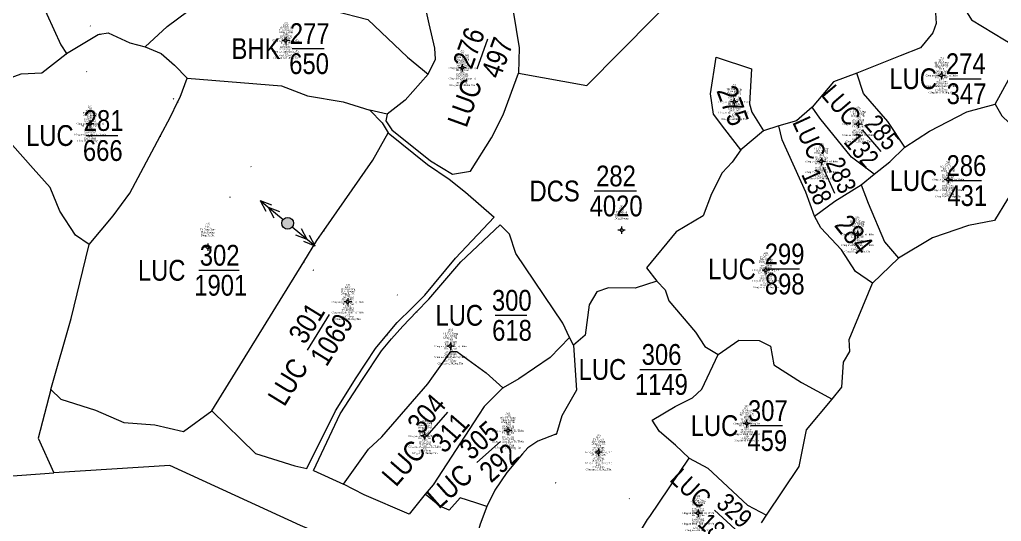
# Model space of a CAD drawing. Header units: metres. Extents: x 546779 to 548251, y 1841578 to 1843315.
# Drawn here: x 547137.6 to 547303, y 1842063 to 1842147.5 of the extents above; entities that cross this region are included whole.
import ezdxf
from ezdxf.enums import TextEntityAlignment as Align

# ---------------------------------------------------------------- set-up
doc = ezdxf.new("R2010")
doc.units = ezdxf.units.M
doc.header["$MEASUREMENT"] = 0
doc.linetypes.add('DGN Style 1', pattern=[16.3472, 0.0272, -16.32])
for name, color, linetype, lineweight in [('Level 10', 7, 'Continuous', 0), ('Level 11', 7, 'Continuous', 0), ('Level 13', 7, 'Continuous', 0), ('Level 15', 7, 'Continuous', 0), ('Level 31', 7, 'Continuous', 0), ('Level 55', 7, 'Continuous', 0), ('Level 59', 7, 'Continuous', 0)]:
    doc.layers.add(name, color=color, linetype=linetype, lineweight=lineweight)
doc.styles.add('Style-vnarialNarrowI', font='vnarialNarrowI.shx')
doc.styles.add('Style-Vntimei', font='Vntimei.shx')

# ---------------------------------------------------------------- blocks, each defined once
blk = doc.blocks.new('CS1_11')
at = {"layer": 'Level 55', "linetype": 'Continuous', "lineweight": 0}
h = blk.add_hatch(color=7, dxfattribs=at)
edge = h.paths.add_edge_path()
edge.add_arc((0.004881, -0.002353), 1.000002, 0, 360)
at = {"layer": 'Level 55', "color": 230, "linetype": 'Continuous', "lineweight": 0}
for p, q in [((-5.99937, 0.144985), (-4.06509, 0.728575)), ((-5.99937, 0.144985), (-1.000927, 0.025473)), ((-5.99937, 0.144985), (-4.172877, -0.66849)), ((-4.247441, 0.087911), (-2.30531, 0.677696)), ((-4.247441, 0.087911), (-2.419291, -0.711518)), ((4.250322, -0.123852), (2.43168, 0.695817)), ((5.997714, -0.159029), (4.177415, 0.646594)), ((5.997714, -0.159029), (0.999271, -0.039517)), ((4.250322, -0.123852), (2.316042, -0.707442)), ((5.997714, -0.159029), (4.055583, -0.748814))]:
    blk.add_line(p, q, dxfattribs=at)
blk.add_circle((0.004881, -0.002353), 1.000002, dxfattribs=at)
blk = doc.blocks.new('N_THUA_263')
at = {"layer": 'Level 13', "color": 230, "linetype": 'Continuous', "lineweight": 13, "flags": 128}
blk.add_lwpolyline([(-2.83, 0), (2.53, 0)], dxfattribs=at)
at = {"layer": 'Level 13', "color": 230, "linetype": 'Continuous', "lineweight": 0, "style": 'Style-vnarialNarrowI'}
blk.add_text('274', height=3.49998, dxfattribs=at).set_placement((-0.042599, 0.78), align=Align.CENTER)
blk.add_text('LUC ', height=3.49998, dxfattribs=at).set_placement((-3.771418, -0.00001), align=Align.MIDDLE_RIGHT)
blk.add_text('347', height=3.49998, dxfattribs=at).set_placement((0.089274, -0.78002), align=Align.TOP_CENTER)
blk = doc.blocks.new('N_THUA_265')
at = {"layer": 'Level 13', "color": 230, "linetype": 'Continuous', "lineweight": 13, "flags": 128}
blk.add_lwpolyline([(-2.827927, -0.005551), (2.534023, -0.005422)], dxfattribs=at)
at = {"layer": 'Level 13', "color": 230, "linetype": 'Continuous', "lineweight": 0, "style": 'Style-vnarialNarrowI'}
blk.add_text('276', height=3.499861, rotation=0.000098, dxfattribs=at).set_placement((0.024686, 0.773932), align=Align.CENTER)
blk.add_text('LUC ', height=3.499861, rotation=0.000098, dxfattribs=at).set_placement((-3.774793, -0.003648), align=Align.MIDDLE_RIGHT)
blk.add_text('497', height=3.499861, rotation=0.000098, dxfattribs=at).set_placement((0.090315, -0.781441), align=Align.TOP_CENTER)
blk = doc.blocks.new('N_THUA_266')
at = {"layer": 'Level 13', "color": 230, "linetype": 'Continuous', "lineweight": 13, "flags": 128}
blk.add_lwpolyline([(-2.84, 0), (2.54, 0)], dxfattribs=at)
at = {"layer": 'Level 13', "color": 230, "linetype": 'Continuous', "lineweight": 0, "style": 'Style-vnarialNarrowI'}
blk.add_text('277', height=3.49998, dxfattribs=at).set_placement((0.089274, 0.78), align=Align.CENTER)
blk.add_text('BHK ', height=3.49998, dxfattribs=at).set_placement((-3.719263, -0.00001), align=Align.MIDDLE_RIGHT)
blk.add_text('650', height=3.49998, dxfattribs=at).set_placement((-0.015308, -0.78002), align=Align.TOP_CENTER)
blk = doc.blocks.new('N_THUA_270')
at = {"layer": 'Level 13', "color": 230, "linetype": 'Continuous', "lineweight": 13, "flags": 128}
blk.add_lwpolyline([(-2.83, 0), (2.53, 0)], dxfattribs=at)
at = {"layer": 'Level 13', "color": 230, "linetype": 'Continuous', "lineweight": 0, "style": 'Style-vnarialNarrowI'}
blk.add_text('281', height=3.49998, dxfattribs=at).set_placement((0.154692, 0.78), align=Align.CENTER)
blk.add_text('LUC ', height=3.49998, dxfattribs=at).set_placement((-3.771418, -0.00001), align=Align.MIDDLE_RIGHT)
blk.add_text('666', height=3.49998, dxfattribs=at).set_placement((0.018779, -0.78002), align=Align.TOP_CENTER)
blk = doc.blocks.new('N_THUA_271')
at = {"layer": 'Level 13', "color": 230, "linetype": 'Continuous', "lineweight": 13, "flags": 128}
blk.add_lwpolyline([(-2.62, 0), (4.46, 0)], dxfattribs=at)
at = {"layer": 'Level 13', "color": 230, "linetype": 'Continuous', "lineweight": 0, "style": 'Style-vnarialNarrowI'}
blk.add_text('282', height=3.49998, dxfattribs=at).set_placement((1.027816, 0.78), align=Align.CENTER)
blk.add_text('DCS ', height=3.49998, dxfattribs=at).set_placement((-3.956954, -0.00001), align=Align.MIDDLE_RIGHT)
blk.add_text('4020', height=3.49998, dxfattribs=at).set_placement((1.049544, -0.78002), align=Align.TOP_CENTER)
blk = doc.blocks.new('N_THUA_272')
at = {"layer": 'Level 13', "color": 230, "linetype": 'Continuous', "lineweight": 13, "flags": 128}
blk.add_lwpolyline([(-2.838712, -0.010516), (2.476372, -0.007222)], dxfattribs=at)
at = {"layer": 'Level 13', "color": 230, "linetype": 'Continuous', "lineweight": 0, "style": 'Style-vnarialNarrowI'}
blk.add_text('283', height=3.499934, rotation=359.9999, dxfattribs=at).set_placement((-0.068118, 0.766777), align=Align.CENTER)
blk.add_text('LUC ', height=3.499934, rotation=359.9999, dxfattribs=at).set_placement((-3.780759, -0.012033), align=Align.MIDDLE_RIGHT)
blk.add_text('138', height=3.499934, rotation=359.9999, dxfattribs=at).set_placement((-0.010205, -0.789969), align=Align.TOP_CENTER)
blk = doc.blocks.new('N_THUA_274')
at = {"layer": 'Level 13', "color": 230, "linetype": 'Continuous', "lineweight": 13, "flags": 128}
blk.add_lwpolyline([(-2.85263, -0.000287), (2.498313, -0.003514)], dxfattribs=at)
at = {"layer": 'Level 13', "color": 230, "linetype": 'Continuous', "lineweight": 0, "style": 'Style-vnarialNarrowI'}
blk.add_text('285', height=3.499927, rotation=0.000029, dxfattribs=at).set_placement((-0.033488, 0.783934), align=Align.CENTER)
blk.add_text('LUC ', height=3.499927, rotation=0.000029, dxfattribs=at).set_placement((-3.780898, 0.002126), align=Align.MIDDLE_RIGHT)
blk.add_text('132', height=3.499927, rotation=0.000029, dxfattribs=at).set_placement((-0.061013, -0.774219), align=Align.TOP_CENTER)
blk = doc.blocks.new('N_THUA_275')
at = {"layer": 'Level 13', "color": 230, "linetype": 'Continuous', "lineweight": 13, "flags": 128}
blk.add_lwpolyline([(-2.87, 0), (2.57, 0)], dxfattribs=at)
at = {"layer": 'Level 13', "color": 230, "linetype": 'Continuous', "lineweight": 0, "style": 'Style-vnarialNarrowI'}
blk.add_text('286', height=3.49998, dxfattribs=at).set_placement((0.018779, 0.78), align=Align.CENTER)
blk.add_text('LUC ', height=3.49998, dxfattribs=at).set_placement((-3.771418, -0.00001), align=Align.MIDDLE_RIGHT)
blk.add_text('431', height=3.49998, dxfattribs=at).set_placement((0.154692, -0.78002), align=Align.TOP_CENTER)
blk = doc.blocks.new('N_THUA_286')
at = {"layer": 'Level 13', "color": 230, "linetype": 'Continuous', "lineweight": 13, "flags": 128}
blk.add_lwpolyline([(-2.84, 0), (2.48, 0)], dxfattribs=at)
at = {"layer": 'Level 13', "color": 230, "linetype": 'Continuous', "lineweight": 0, "style": 'Style-vnarialNarrowI'}
blk.add_text('299', height=3.49998, dxfattribs=at).set_placement((-0.03671, 0.78), align=Align.CENTER)
blk.add_text('LUC ', height=3.49998, dxfattribs=at).set_placement((-3.771418, -0.00001), align=Align.MIDDLE_RIGHT)
blk.add_text('898', height=3.49998, dxfattribs=at).set_placement((-0.011769, -0.78002), align=Align.TOP_CENTER)
blk = doc.blocks.new('N_THUA_287')
at = {"layer": 'Level 13', "color": 230, "linetype": 'Continuous', "lineweight": 13, "flags": 128}
blk.add_lwpolyline([(-2.84, 0), (2.48, 0)], dxfattribs=at)
at = {"layer": 'Level 13', "color": 230, "linetype": 'Continuous', "lineweight": 0, "style": 'Style-vnarialNarrowI'}
blk.add_text('300', height=3.49998, dxfattribs=at).set_placement((-0.045308, 0.78), align=Align.CENTER)
blk.add_text('LUC ', height=3.49998, dxfattribs=at).set_placement((-3.771418, -0.00001), align=Align.MIDDLE_RIGHT)
blk.add_text('618', height=3.49998, dxfattribs=at).set_placement((-0.011769, -0.78002), align=Align.TOP_CENTER)
blk = doc.blocks.new('N_THUA_288')
at = {"layer": 'Level 13', "color": 230, "linetype": 'Continuous', "lineweight": 13, "flags": 128}
blk.add_lwpolyline([(-2.62245, 0.005964), (4.399134, 0.007536)], dxfattribs=at)
at = {"layer": 'Level 13', "color": 230, "linetype": 'Continuous', "lineweight": 0, "style": 'Style-vnarialNarrowI'}
blk.add_text('301', height=3.499975, rotation=0.000101, dxfattribs=at).set_placement((1.190415, 0.778438), align=Align.CENTER)
blk.add_text('LUC ', height=3.499975, rotation=0.000101, dxfattribs=at).set_placement((-3.774324, 0.003343), align=Align.MIDDLE_RIGHT)
blk.add_text('1069', height=3.499975, rotation=0.000101, dxfattribs=at).set_placement((1.026809, -0.769568), align=Align.TOP_CENTER)
blk = doc.blocks.new('N_THUA_289')
at = {"layer": 'Level 13', "color": 230, "linetype": 'Continuous', "lineweight": 13, "flags": 128}
blk.add_lwpolyline([(-2.65, 0), (4.16, 0)], dxfattribs=at)
at = {"layer": 'Level 13', "color": 230, "linetype": 'Continuous', "lineweight": 0, "style": 'Style-vnarialNarrowI'}
blk.add_text('302', height=3.49998, dxfattribs=at).set_placement((0.867816, 0.78), align=Align.CENTER)
blk.add_text('LUC ', height=3.49998, dxfattribs=at).set_placement((-3.771418, -0.00001), align=Align.MIDDLE_RIGHT)
blk.add_text('1901', height=3.49998, dxfattribs=at).set_placement((1.049544, -0.78002), align=Align.TOP_CENTER)
blk = doc.blocks.new('N_THUA_291')
at = {"layer": 'Level 13', "color": 230, "linetype": 'Continuous', "lineweight": 13, "flags": 128}
blk.add_lwpolyline([(-2.863556, 0.004091), (2.445907, 0.004188)], dxfattribs=at)
at = {"layer": 'Level 13', "color": 230, "linetype": 'Continuous', "lineweight": 0, "style": 'Style-vnarialNarrowI'}
blk.add_text('304', height=3.499854, rotation=0.000043, dxfattribs=at).set_placement((-0.109065, 0.778998), align=Align.CENTER)
blk.add_text('LUC ', height=3.499854, rotation=0.000043, dxfattribs=at).set_placement((-3.766173, 0.002535), align=Align.MIDDLE_RIGHT)
blk.add_text('311', height=3.499854, rotation=0.000043, dxfattribs=at).set_placement((0.096688, -0.778117), align=Align.TOP_CENTER)
blk = doc.blocks.new('N_THUA_292')
at = {"layer": 'Level 13', "color": 230, "linetype": 'Continuous', "lineweight": 13, "flags": 128}
blk.add_lwpolyline([(-2.841008, 0.002354), (2.5005, 0.005038)], dxfattribs=at)
at = {"layer": 'Level 13', "color": 230, "linetype": 'Continuous', "lineweight": 0, "style": 'Style-vnarialNarrowI'}
blk.add_text('305', height=3.499927, rotation=359.999948, dxfattribs=at).set_placement((-0.026179, 0.776221), align=Align.CENTER)
blk.add_text('LUC ', height=3.499927, rotation=359.999948, dxfattribs=at).set_placement((-3.768889, 0.009076), align=Align.MIDDLE_RIGHT)
blk.add_text('292', height=3.499927, rotation=359.999948, dxfattribs=at).set_placement((-0.047017, -0.773822), align=Align.TOP_CENTER)
blk = doc.blocks.new('N_THUA_293')
at = {"layer": 'Level 13', "color": 230, "linetype": 'Continuous', "lineweight": 13, "flags": 128}
blk.add_lwpolyline([(-2.62, 0), (4.4, 0)], dxfattribs=at)
at = {"layer": 'Level 13', "color": 230, "linetype": 'Continuous', "lineweight": 0, "style": 'Style-vnarialNarrowI'}
blk.add_text('306', height=3.49998, dxfattribs=at).set_placement((1.048779, 0.77), align=Align.CENTER)
blk.add_text('LUC ', height=3.49998, dxfattribs=at).set_placement((-3.781418, -0.01001), align=Align.MIDDLE_RIGHT)
blk.add_text('1149', height=3.49998, dxfattribs=at).set_placement((1.018142, -0.79002), align=Align.TOP_CENTER)
blk = doc.blocks.new('N_THUA_294')
at = {"layer": 'Level 13', "color": 230, "linetype": 'Continuous', "lineweight": 13, "flags": 128}
blk.add_lwpolyline([(-2.84, 0), (2.54, 0)], dxfattribs=at)
at = {"layer": 'Level 13', "color": 230, "linetype": 'Continuous', "lineweight": 0, "style": 'Style-vnarialNarrowI'}
blk.add_text('307', height=3.49998, dxfattribs=at).set_placement((0.089274, 0.78), align=Align.CENTER)
blk.add_text('LUC ', height=3.49998, dxfattribs=at).set_placement((-3.771418, -0.00001), align=Align.MIDDLE_RIGHT)
blk.add_text('459', height=3.49998, dxfattribs=at).set_placement((-0.00671, -0.78002), align=Align.TOP_CENTER)
blk = doc.blocks.new('N_THUA_316')
at = {"layer": 'Level 13', "color": 230, "linetype": 'Continuous', "lineweight": 13, "flags": 128}
blk.add_lwpolyline([(-2.83871, -0.0123), (2.41357, -0.003329)], dxfattribs=at)
at = {"layer": 'Level 13', "color": 230, "linetype": 'Continuous', "lineweight": 0, "style": 'Style-vnarialNarrowI'}
blk.add_text('329', height=3.49994, rotation=359.999863, dxfattribs=at).set_placement((-0.070769, 0.758986), align=Align.CENTER)
blk.add_text('LUC ', height=3.49994, rotation=359.999863, dxfattribs=at).set_placement((-3.780639, -0.013611), align=Align.MIDDLE_RIGHT)
blk.add_text('189', height=3.49994, rotation=359.999863, dxfattribs=at).set_placement((-0.069896, -0.788635), align=Align.TOP_CENTER)
blk = doc.blocks.new('CENTRD')
at = {"layer": 'Level 11', "linetype": 'Continuous', "lineweight": 0}
h = blk.add_hatch(color=3, dxfattribs=at)
edge = h.paths.add_edge_path()
edge.add_arc((-0.0025, 0), 1.500056, 0, 360)
at = {"layer": 'Level 11', "color": 3, "linetype": 'Continuous', "lineweight": 0}
for p, q in [((-6.200231, 0), (-12.400462, 0)), ((0, 6.200231), (-6.200231, 0)), ((-6.200231, 0), (0, -6.200231)), ((0, 12.400462), (0, 6.200231)), ((6.200231, 0), (0, 6.200231)), ((0, -6.200231), (6.200231, 0)), ((12.600469, 0), (6.200231, 0)), ((0, -6.200231), (0, -12.400462))]:
    blk.add_line(p, q, dxfattribs=at)

msp = doc.modelspace()

# ---------------------------------------------------------------- linework, layer by layer
at = {"layer": 'Level 10', "color": 7, "linetype": 'Continuous', "lineweight": 0}
for p, q in [((547145.48, 1842141.75), (547145.55, 1842141.8)), ((547301.89, 1842133.26), (547306.76, 1842142.15)), ((547199.52, 1842131.54), (547196.63, 1842132.22)), ((547265.47, 1842129.6), (547262.9, 1842128.77)), ((547262.9, 1842128.77), (547259.09, 1842125.54)), ((547279.36, 1842119.63), (547281.53, 1842121.46)), ((547170.02, 1842081.58), (547185.48, 1842106.69)), ((547281.27, 1842103.09), (547285.66, 1842107.32)), ((547230.93, 1842092.64), (547230.25, 1842093.92)), ((547219.05, 1842085.46), (547219.01, 1842085.44)), ((547243.74, 1842063.79), (547250.38, 1842073.62)), ((547187.11, 1842071.52), (547192.17, 1842069.22)), ((547262.59, 1842062.71), (547263.38, 1842063.99))]:
    msp.add_line(p, q, dxfattribs=at)
at = {"layer": 'Level 10', "color": 7, "linetype": 'Continuous', "lineweight": 0, "flags": 128}
for points in [[(547221.64, 1842138.48), (547233.16, 1842136.38), (547267.02, 1842170.63), (547287.21, 1842171.74)], [(547173.69, 1842161.24), (547178, 1842159.93), (547181.76, 1842158.32), (547182.16, 1842154.6), (547181.22, 1842150.57), (547190.62, 1842148.95), (547196.28, 1842147.52), (547202.96, 1842141.17), (547206.45, 1842138.32)], [(547158.79, 1842142.92), (547162.49, 1842146.34), (547165.97, 1842148.91), (547174.19, 1842151.7), (547172.09, 1842156.33), (547169.94, 1842160.35)], [(547137.15, 1842157.29), (547139.86, 1842153.65), (547144.59, 1842143.22), (547145.55, 1842141.8)], [(547214.02, 1842157.5), (547217.16, 1842157.2), (547220.75, 1842148.94), (547221.78, 1842142.75), (547221.64, 1842138.48)], [(547206.45, 1842138.32), (547207.67, 1842140.8), (547207.55, 1842142.69), (547206.58, 1842146.79), (547205.11, 1842153.7)], [(547295.76, 1842151.04), (547293.87, 1842151.05), (547291.87, 1842148.61), (547291.96, 1842146.85), (547291.42, 1842145.24), (547289.32, 1842142.72), (547285.89, 1842141.36), (547278.63, 1842138.46)], [(547295.76, 1842151.04), (547297.9, 1842147.46), (547303.5, 1842144.09), (547306.76, 1842142.15)], [(547145.55, 1842141.8), (547150.86, 1842144.96), (547151.16, 1842145.01)], [(547151.16, 1842145.01), (547152.55, 1842145.24), (547156.17, 1842143.58), (547158.79, 1842142.92)], [(547158.79, 1842142.92), (547161.46, 1842141.76), (547163.74, 1842139.79), (547165.86, 1842137.64)], [(547130.95, 1842136.34), (547135.29, 1842137.39), (547137.89, 1842138.33), (547141.35, 1842138.55), (547145.48, 1842141.75)], [(547259.09, 1842125.54), (547256.4, 1842129.01), (547254.49, 1842131.54), (547253.96, 1842134.97), (547254.95, 1842141.15), (547260.9, 1842139.19), (547260.56, 1842133.31), (547260.96, 1842131.89), (547262.9, 1842128.77)], [(547199.52, 1842131.54), (547199.3, 1842130.43), (547200.29, 1842128.92), (547206.84, 1842123.71), (547210.52, 1842121.45), (547213.54, 1842121.96), (547217.09, 1842127.57), (547219.08, 1842131.43), (547221.64, 1842138.48)], [(547206.45, 1842138.32), (547202.58, 1842133.91), (547199.52, 1842131.54)], [(547278.63, 1842138.46), (547274.68, 1842137.02), (547271.1, 1842132.74)], [(547286.7, 1842126), (547283.81, 1842130.32), (547279.76, 1842135.05), (547278.63, 1842138.46)], [(547164.21, 1842133.56), (547164.64, 1842134.45), (547165.86, 1842137.64)], [(547165.86, 1842137.64), (547181.71, 1842136.34), (547186.09, 1842134.67), (547192.1, 1842133.63), (547196.63, 1842132.22)], [(547149.32, 1842109.59), (547147.03, 1842111.16), (547144.41, 1842115.2), (547142.8, 1842119.21), (547139.93, 1842122.39), (547136.43, 1842126.34), (547134.21, 1842130.33), (547132.65, 1842133.06)], [(547161.31, 1842127.87), (547163.04, 1842131.12), (547164.21, 1842133.56)], [(547286.7, 1842126), (547290.85, 1842128.72), (547297.15, 1842131.97), (547301.89, 1842133.26)], [(547301.89, 1842133.26), (547303.04, 1842131.29), (547307.91, 1842126.63)], [(547196.63, 1842132.22), (547198.71, 1842130.12), (547199.68, 1842128.39)], [(547271.1, 1842132.74), (547268.43, 1842130.41), (547265.47, 1842129.6)], [(547281.53, 1842121.46), (547277.74, 1842124.33), (547272.36, 1842130.86), (547271.1, 1842132.74)], [(547271.47, 1842114.36), (547270.05, 1842118.44), (547266.04, 1842127.22), (547265.47, 1842129.6)], [(547149.32, 1842109.59), (547153.37, 1842114.43), (547156.19, 1842118.26), (547161.31, 1842127.87)], [(547188.86, 1842111.96), (547197.11, 1842123.79), (547199.68, 1842128.39)], [(547199.68, 1842128.39), (547206.33, 1842123.07), (547209.97, 1842120.63), (547212.73, 1842118.42), (547217.55, 1842114.22)], [(547307.91, 1842126.63), (547307.11, 1842121.57), (547304, 1842117.24), (547301.82, 1842113.67), (547297.44, 1842112.82), (547291.33, 1842110.74), (547285.66, 1842107.32)], [(547259.09, 1842125.54), (547257.6, 1842123.48), (547255.94, 1842121.68), (547254.12, 1842118.12), (547252.75, 1842114.44), (547248.21, 1842111.72), (547243.22, 1842105.65), (547244.95, 1842103.43)], [(547281.53, 1842121.46), (547284.15, 1842123.54), (547286.7, 1842126)], [(547271.47, 1842114.36), (547274.92, 1842116.92), (547279.36, 1842119.63)], [(547279.36, 1842119.63), (547280.53, 1842116.56), (547283.26, 1842110.06), (547285.66, 1842107.32)], [(547203.71, 1842098.92), (547205.89, 1842101.07), (547211.03, 1842107.28), (547217.55, 1842114.22)], [(547281.27, 1842103.09), (547278.4, 1842105.03), (547276.05, 1842108.73), (547272.57, 1842112.39), (547271.47, 1842114.36)], [(547185.48, 1842106.69), (547187.68, 1842110.27), (547188.86, 1842111.96)], [(547204.47, 1842098.25), (547206.56, 1842100.39), (547211.92, 1842106.71), (547218.58, 1842112.91)], [(547230.25, 1842093.92), (547229.08, 1842096.34), (547221.17, 1842108.1), (547220.14, 1842111.36), (547218.58, 1842112.91)], [(547142.91, 1842085.18), (547146.32, 1842097.12), (547148.76, 1842107.29), (547149.32, 1842109.59)], [(547244.95, 1842103.43), (547241.29, 1842102.25), (547236.77, 1842102.3), (547234.81, 1842101.63), (547233.56, 1842099.46), (547232.88, 1842094.34), (547230.93, 1842092.64)], [(547244.95, 1842103.43), (547246.36, 1842101.97), (547246.95, 1842100.09), (547251.46, 1842094.82), (547253, 1842092.41), (547255.27, 1842091.09)], [(547274.45, 1842083.54), (547276.07, 1842085.54), (547276.36, 1842089.78), (547277.46, 1842091.57), (547277.35, 1842093.58), (547281.27, 1842103.09)], [(547199.49, 1842094.39), (547201.2, 1842096.44), (547203.71, 1842098.92)], [(547200.28, 1842093.7), (547202.14, 1842095.87), (547204.47, 1842098.25)], [(547186.01, 1842071.84), (547190.85, 1842081.58), (547194.29, 1842087.16), (547197.58, 1842092.09), (547199.49, 1842094.39)], [(547187.11, 1842071.52), (547191.6, 1842081.09), (547195.38, 1842086.84), (547198.56, 1842091.69), (547200.28, 1842093.7)], [(547230.25, 1842093.92), (547226.97, 1842090.55), (547221.72, 1842086.99), (547219.05, 1842085.46)], [(547255.27, 1842091.09), (547258.73, 1842093.47), (547262.15, 1842093.44), (547264.09, 1842092.49), (547264.65, 1842089.34), (547269.3, 1842086.35), (547274.45, 1842083.54)], [(547207.35, 1842087.49), (547210.25, 1842091.57), (547211.28, 1842091.58), (547216.18, 1842087.97), (547219.01, 1842085.44)], [(547230.93, 1842092.64), (547231.4, 1842085.09), (547228.95, 1842080.76), (547228.03, 1842077.7), (547227.93, 1842077.66)], [(547250.38, 1842073.62), (547248.08, 1842075.82), (547245.37, 1842078.09), (547244.15, 1842080.02), (547248.05, 1842082.29), (547250.95, 1842083.75), (547252.52, 1842085.25), (547255.27, 1842091.09)], [(547192.17, 1842069.22), (547196.4, 1842075.15), (547198.65, 1842077.21), (547206.4, 1842086.14), (547207.35, 1842087.49)], [(547142.91, 1842085.18), (547140.78, 1842076.99), (547143.4, 1842071.16)], [(547142.91, 1842085.18), (547144.56, 1842083.52), (547150.4, 1842081.67), (547155.2, 1842079.61), (547160.41, 1842079.23), (547165.25, 1842078.1), (547170.02, 1842081.58)], [(547219.01, 1842085.44), (547215.85, 1842082.29), (547214.92, 1842080.85)], [(547263.38, 1842063.99), (547268.89, 1842072.22), (547270.15, 1842078.36), (547274.45, 1842083.54)], [(547170.02, 1842081.58), (547177.37, 1842074.37), (547183.99, 1842072.33), (547186.01, 1842071.84)], [(547214.92, 1842080.85), (547207.3, 1842069.11), (547205.94, 1842067.53)], [(547227.93, 1842077.66), (547224.88, 1842076.46), (547223.2, 1842075.35), (547222.33, 1842074.34)], [(547222.33, 1842074.34), (547219.65, 1842071.2), (547217.65, 1842068.24), (547216.31, 1842065.49)], [(547250.38, 1842073.62), (547253.52, 1842071.9), (547260.21, 1842065.69), (547263.38, 1842063.99)], [(547205.94, 1842067.53), (547203.23, 1842064.16), (547195.67, 1842067.41), (547192.17, 1842069.22)], [(547216.31, 1842065.49), (547214.45, 1842066.06), (547211.82, 1842066.9), (547209.96, 1842064.86), (547208.39, 1842065.52), (547205.94, 1842067.53)], [(547216.31, 1842065.49), (547215.19, 1842062.5), (547214.05, 1842058.48), (547216.98, 1842057.03), (547218.17, 1842053.64), (547222.04, 1842053.56), (547223.5, 1842052.68), (547224.81, 1842048.08), (547226.58, 1842045.07)], [(547241.46, 1842060.06), (547243.39, 1842063.27), (547243.74, 1842063.79)]]:
    msp.add_lwpolyline(points, dxfattribs=at)
at = {"layer": 'Level 31', "color": 4, "linetype": 'Continuous', "lineweight": 0, "flags": 128}
for points in [[(547094.09, 1842097.02), (547103.9, 1842077.65), (547107.52, 1842072.6), (547114.88, 1842069.08), (547143.4, 1842071.16)], [(547242.65, 1842004.84), (547238.56, 1842013.31), (547227.53, 1842034.19), (547217.53, 1842049.98), (547201.15, 1842055.4), (547184.94, 1842062.24), (547162.94, 1842072.39), (547143.4, 1842071.16)]]:
    msp.add_lwpolyline(points, dxfattribs=at)
at = {"layer": 'Level 59', "color": 6, "linetype": 'DGN Style 1', "lineweight": 0, "flags": 128}
for points in [[(547145.48, 1842141.75), (547119.7, 1842164.35)], [(547137.15, 1842157.29), (547151.16, 1842145.01)], [(547151.16, 1842145.01), (547164.21, 1842133.56)], [(547161.31, 1842127.87), (547145.48, 1842141.75)], [(547164.21, 1842133.56), (547184.75, 1842115.56), (547188.86, 1842111.96)], [(547185.48, 1842106.69), (547180.79, 1842110.8), (547161.31, 1842127.87)], [(547188.86, 1842111.96), (547203.71, 1842098.92)], [(547199.49, 1842094.39), (547185.48, 1842106.69)], [(547203.71, 1842098.92), (547204.47, 1842098.25)], [(547204.47, 1842098.25), (547219.05, 1842085.46)], [(547200.28, 1842093.7), (547199.49, 1842094.39)], [(547207.35, 1842087.49), (547200.28, 1842093.7)], [(547214.92, 1842080.85), (547207.35, 1842087.49)], [(547219.05, 1842085.46), (547227.93, 1842077.66)], [(547222.33, 1842074.34), (547214.92, 1842080.85)], [(547227.93, 1842077.66), (547243.74, 1842063.79)], [(547240.31, 1842058.56), (547222.33, 1842074.34)], [(547243.74, 1842063.79), (547249.87, 1842058.41)]]:
    msp.add_lwpolyline(points, dxfattribs=at)

# ---------------------------------------------------------------- block references
at = {"layer": 'Level 11', "color": 3, "linetype": 'Continuous', "lineweight": 0, "xscale": 0.049998, "yscale": 0.049998, "zscale": 0.049998}
for p in [(547182.46, 1842143.95), (547212.17, 1842139.36), (547292.86, 1842138.1), (547257.97, 1842133.63), (547149.47, 1842129.95), (547278.82, 1842129.86), (547272.64, 1842123.6), (547293.97, 1842120.57), (547239, 1842112.02), (547278.71, 1842111.29), (547169.31, 1842109.15), (547263.27, 1842105.28), (547192.89, 1842099.93), (547210.17, 1842092.46), (547260.04, 1842079.46), (547219.87, 1842078.24), (547205.83, 1842077.35), (547235.1, 1842074.61), (547251.89, 1842064.35)]:
    msp.add_blockref('CENTRD', p, dxfattribs=at)
at = {"layer": 'Level 13', "color": 230, "linetype": 'Continuous', "lineweight": 0}
for name, p in [('N_THUA_266', (547186.39, 1842142.6)), ('N_THUA_263', (547297, 1842137.53)), ('N_THUA_270', (547151.62, 1842127.96)), ('N_THUA_275', (547297.05, 1842120.37)), ('N_THUA_271', (547237.03, 1842118.62)), ('N_THUA_286', (547266.49, 1842105.48)), ('N_THUA_289', (547170.45, 1842105.26)), ('N_THUA_287', (547220.56, 1842097.67)), ('N_THUA_293', (547244.68, 1842088.56)), ('N_THUA_294', (547263.54, 1842079.09))]:
    msp.add_blockref(name, p, dxfattribs=at)
at = {"layer": 'Level 13', "color": 230, "linetype": 'Continuous', "lineweight": 0, "rotation": 70.042902}
msp.add_blockref('N_THUA_265', (547215.63, 1842141.86), dxfattribs=at)
at = {"layer": 'Level 13', "color": 230, "linetype": 'Continuous', "lineweight": 0}
for name, p, xscale, yscale, zscale, rotation in [('N_THUA_274', (547281.18, 1842126.99), 0.900002, 0.900002, 0.900002, 310.571327), ('N_THUA_272', (547273.96, 1842120.29), 0.9, 0.9, 0.9, 294.54722), ('N_THUA_288', (547187.49, 1842094.04), 1.000002, 1.000002, 1.000002, 58.379668), ('N_THUA_291', (547208.13, 1842079.51), 1.000002, 1.000002, 1.000002, 49.046516), ('N_THUA_292', (547216.73, 1842074.77), 0.999998, 0.999998, 0.999998, 41.480036), ('N_THUA_316', (547256.53, 1842063.1), 0.899998, 0.899998, 0.899998, 317.131089)]:
    msp.add_blockref(name, p, dxfattribs=dict(at, xscale=xscale, yscale=yscale, zscale=zscale, rotation=rotation))
at = {"layer": 'Level 55', "color": 230, "linetype": 'Continuous', "lineweight": 0, "xscale": 0.999998, "yscale": 0.999998, "zscale": 0.999998, "rotation": 321.725499}
msp.add_blockref('CS1_11', (547182.77, 1842113.18), dxfattribs=at)

# ---------------------------------------------------------------- texts
at = {"layer": 'Level 13', "color": 230, "linetype": 'Continuous', "lineweight": 0, "style": 'Style-vnarialNarrowI'}
for s, rotation, p in [('275', 290.3976, (547257.73, 1842133)), ('284', 308.8337, (547278.14, 1842111.29))]:
    msp.add_text(s, height=3.5, rotation=rotation, dxfattribs=at).set_placement(p, align=Align.MIDDLE_CENTER)
at = {"layer": 'Level 15', "color": 3, "linetype": 'Continuous', "lineweight": 0, "char_height": 0.3, "attachment_point": 5, "line_spacing_factor": 0.72, "style": 'Style-Vntimei'}
for s, insert in [('277\\PBHK\\PHå V¨n Cêi\\PTh«n Ruéng\\P§«ng Ruéng\\P1980\\P197159326\\P09/08/2001\\PC«ng an t∅nh Qu¶ng TrÞ\\PHå ThÞ PhÓ\\P1983\\P197156281\\P21/07/2001\\PC«ng an t∅nh Qu¶ng TrÞ\\P70/6\\P08/12/2007\\PC«ng an x· H\xadíng T©n\\P', (547182.46, 1842143.9)), ('276\\PLUC\\PHå V¨n Cêi\\PTh«n Ruéng\\P§«ng Ra Nu\\P1980\\P197159326\\P09/08/2001\\PC«ng an t∅nh Qu¶ng TrÞ\\PHå ThÞ PhÓ\\P1983\\P197156281\\P21/07/2001\\PC«ng an t∅nh Qu¶ng TrÞ\\P70/6\\P08/12/2007\\PC«ng an x· H\xadíng T©n\\P', (547212.17, 1842139.31)), ('274\\PLUC\\PHå V¨n T\xadng\\PTh«n Ruéng\\P§ång Ra Nu\\P1948\\P191457156\\P30/06/1987\\PC«ng an t∅nh B×nh TrÞ Thiªn\\PHå ThÞ PhÕ\\P1947\\P190457085\\P30/06/1987\\PC«ng an t∅nh B×nh TrÞ Thiªn\\P42/6\\P12/02/1998\\PC«ng an x· H\xadíng T©n\\P', (547292.86, 1842138.05)), ('275\\PLUC\\PHå V¨n T\xadng\\PTh«n Ruéng\\P§ång Ra Nu\\P1948\\P191457156\\P30/06/1987\\PC«ng an t∅nh B×nh TrÞ Thiªn\\PHå ThÞ PhÕ\\P1947\\P190457085\\P30/06/1987\\PC«ng an t∅nh B×nh TrÞ Thiªn\\P42/6\\P12/02/1998\\PC«ng an x· H\xadíng T©n\\P', (547257.97, 1842133.58)), ('281\\PLUC\\PHå X¨m\\PTh«n Ruéng\\P§«ng Ruéng\\P1963\\P197121567\\P21/09/1999\\PC«ng an t∅nh Qu¶ng TrÞ\\PHå ThÞ Ta V\xadíc\\P1969\\P191143088\\P26/06/1987\\PC«ng an t∅nh B×nh TrÞ Thiªn\\P46/6\\P02/12/1998\\PC«ng an x· H\xadíng T©n\\P', (547149.47, 1842129.9)), ('285\\PLUC\\PHå V¨n T\xadng\\PTh«n Ruéng\\P§ång Ra Nu\\P1948\\P191457156\\P30/06/1987\\PC«ng an t∅nh B×nh TrÞ Thiªn\\PHå ThÞ PhÕ\\P1947\\P190457085\\P30/06/1987\\PC«ng an t∅nh B×nh TrÞ Thiªn\\P42/6\\P12/02/1998\\PC«ng an x· H\xadíng T©n\\P', (547278.82, 1842129.81)), ('283\\PLUC\\PHå V¨n T\xadng\\PTh«n Ruéng\\P§ång Ra Nu\\P1948\\P191457156\\P30/06/1987\\PC«ng an t∅nh B×nh TrÞ Thiªn\\PHå ThÞ PhÕ\\P1947\\P190457085\\P30/06/1987\\PC«ng an t∅nh B×nh TrÞ Thiªn\\P42/6\\P12/02/1998\\PC«ng an x· H\xadíng T©n\\P', (547272.64, 1842123.55)), ('286\\PLUC\\PHå V¨n T\xadng\\PTh«n Ruéng\\P§ång Ra Nu\\P1948\\P191457156\\P30/06/1987\\PC«ng an t∅nh B×nh TrÞ Thiªn\\PHå ThÞ PhÕ\\P1947\\P190457085\\P30/06/1987\\PC«ng an t∅nh B×nh TrÞ Thiªn\\P42/6\\P12/02/1998\\PC«ng an x· H\xadíng T©n\\P', (547293.97, 1842120.52)), ('284\\PLUC\\PHå V¨n T\xadng\\PTh«n Ruéng\\P§ång Ra Nu\\P1948\\P191457156\\P30/06/1987\\PC«ng an t∅nh B×nh TrÞ Thiªn\\PHå ThÞ PhÕ\\P1947\\P190457085\\P30/06/1987\\PC«ng an t∅nh B×nh TrÞ Thiªn\\P42/6\\P12/02/1998\\PC«ng an x· H\xadíng T©n\\P', (547278.71, 1842111.24)), ('299\\PLUC\\PHå V¨n A\\PTh«n Ruéng\\P§ång Ra Nu\\P1978\\P197121805\\P21/09/1999\\PC«ng an t∅nh Qu¶ng TrÞ\\PHå ThÞ Ngam\\P1985\\P197155791\\P20/07/2001\\PC«ng an t∅nh Qu¶ng TrÞ\\P21/6\\P31/08/2005\\PC«ng an x· H\xadíng T©n\\P', (547263.27, 1842105.23)), ('301\\PLUC\\PHå V¨n §ang\\PTh«n Ruéng\\P§ång Ra Nu\\P1961\\P190457118\\P30/06/1987\\PC«ng an t∅nh B×nh TrÞ Thiªn\\PHå ThÞ Nai\\P1960\\P197121861\\P21/09/1999\\PC«ng an t∅nh B×nh TrÞ Thiªn\\P37/6\\P02/12/1998\\PC«ng an x· H\xadíng T©n\\P', (547192.89, 1842099.88)), ('300\\PLUC\\PHå V¨n §ang\\PTh«n Ruéng\\P§ång Ra Nu\\P1961\\P190457118\\P30/06/1987\\PC«ng an t∅nh B×nh TrÞ Thiªn\\PHå ThÞ Nai\\P1960\\P197121861\\P21/09/1999\\PC«ng an t∅nh B×nh TrÞ Thiªn\\P37/6\\P02/12/1998\\PC«ng an x· H\xadíng T©n\\P', (547210.17, 1842092.41)), ('307\\PLUC\\PHå V¨n A\\PTh«n Ruéng\\P§ång Ra Nu\\P1978\\P197121805\\P21/09/1999\\PC«ng an t∅nh Qu¶ng TrÞ\\PHå ThÞ Ngam\\P1985\\P197155791\\P20/07/2001\\PC«ng an t∅nh Qu¶ng TrÞ\\P21/6\\P31/08/2005\\PC«ng an x· H\xadíng T©n\\P', (547260.04, 1842079.41)), ('304\\PLUC\\PHå V¨n §ang\\PTh«n Ruéng\\P§ång Ra Nu\\P1961\\P190457118\\P30/06/1987\\PC«ng an t∅nh B×nh TrÞ Thiªn\\PHå ThÞ Nai\\P1960\\P197121861\\P21/09/1999\\PC«ng an t∅nh B×nh TrÞ Thiªn\\P37/6\\P02/12/1998\\PC«ng an x· H\xadíng T©n\\P', (547205.83, 1842077.3)), ('305\\PLUC\\PHå V¨n §ang\\PTh«n Ruéng\\P§ång Ra Nu\\P1961\\P190457118\\P30/06/1987\\PC«ng an t∅nh B×nh TrÞ Thiªn\\PHå ThÞ Nai\\P1960\\P197121861\\P21/09/1999\\PC«ng an t∅nh B×nh TrÞ Thiªn\\P37/6\\P02/12/1998\\PC«ng an x· H\xadíng T©n\\P', (547219.87, 1842078.19)), ('306\\PLUC\\PHå V¨n A\\PTh«n Ruéng\\P§ång Ra Nu\\P1978\\P197121805\\P21/09/1999\\PC«ng an t∅nh Qu¶ng TrÞ\\PHå ThÞ Ngam\\P1985\\P197155791\\P20/07/2001\\PC«ng an t∅nh Qu¶ng TrÞ\\P21/6\\P31/08/2005\\PC«ng an x· H\xadíng T©n\\P', (547235.1, 1842074.56)), ('329\\PLUC\\PHå V¨n T\xadng\\PTh«n Ruéng\\P§ång Ra Nu\\P1948\\P191457156\\P30/06/1987\\PC«ng an t∅nh B×nh TrÞ Thiªn\\PHå ThÞ PhÕ\\P1947\\P190457085\\P30/06/1987\\PC«ng an t∅nh B×nh TrÞ Thiªn\\P42/6\\P12/02/1998\\PC«ng an x· H\xadíng T©n\\P', (547251.89, 1842064.3))]:
    msp.add_mtext(s, dxfattribs=dict(at, insert=insert))
at = {"layer": 'Level 15', "color": 3, "linetype": 'Continuous', "lineweight": 0, "char_height": 0.3, "attachment_point": 5, "style": 'Style-Vntimei'}
for s, insert in [('282\\PDCS\\PUBND x·\\PTh«n Ruéng\\P§ång Ruéng\\P \\P \\P \\P \\P \\P \\P \\P \\P \\P \\P \\P \\P', (547239, 1842111.97)), ('302\\PLUC\\PHå Tung Dñm\\PTh«n Ruéng\\P§ång Ra Nu\\P \\P \\P \\P \\P \\P \\P \\P \\P \\P \\P \\P \\P', (547169.31, 1842109.1))]:
    msp.add_mtext(s, dxfattribs=dict(at, insert=insert))

doc.saveas('drawing.dxf')
